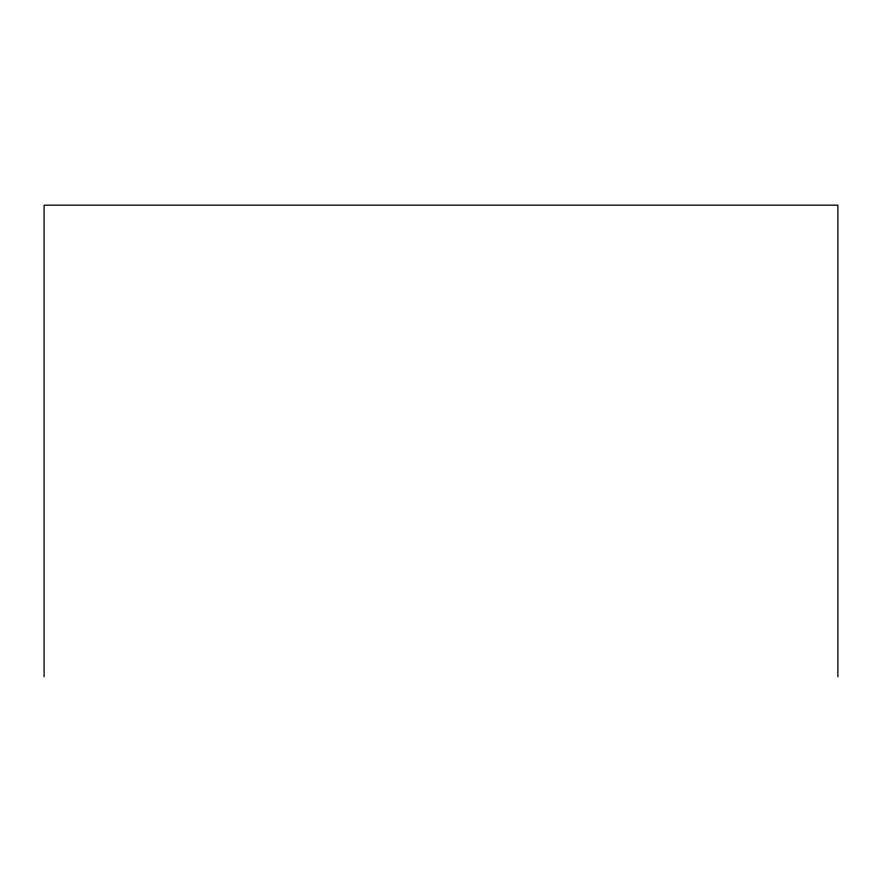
<?xml version="1.0" encoding="UTF-8"?>
<svg xmlns="http://www.w3.org/2000/svg" width="882" height="882" viewBox="0 0 882 882"><rect width="100%" height="100%" fill="white"/><g stroke="black" fill="none" stroke-linecap="round" stroke-linejoin="round"><path stroke-width="1.32" d="M837.9 676.836L837.9 205.164L44.1 205.164L44.1 676.836"/></g></svg>
